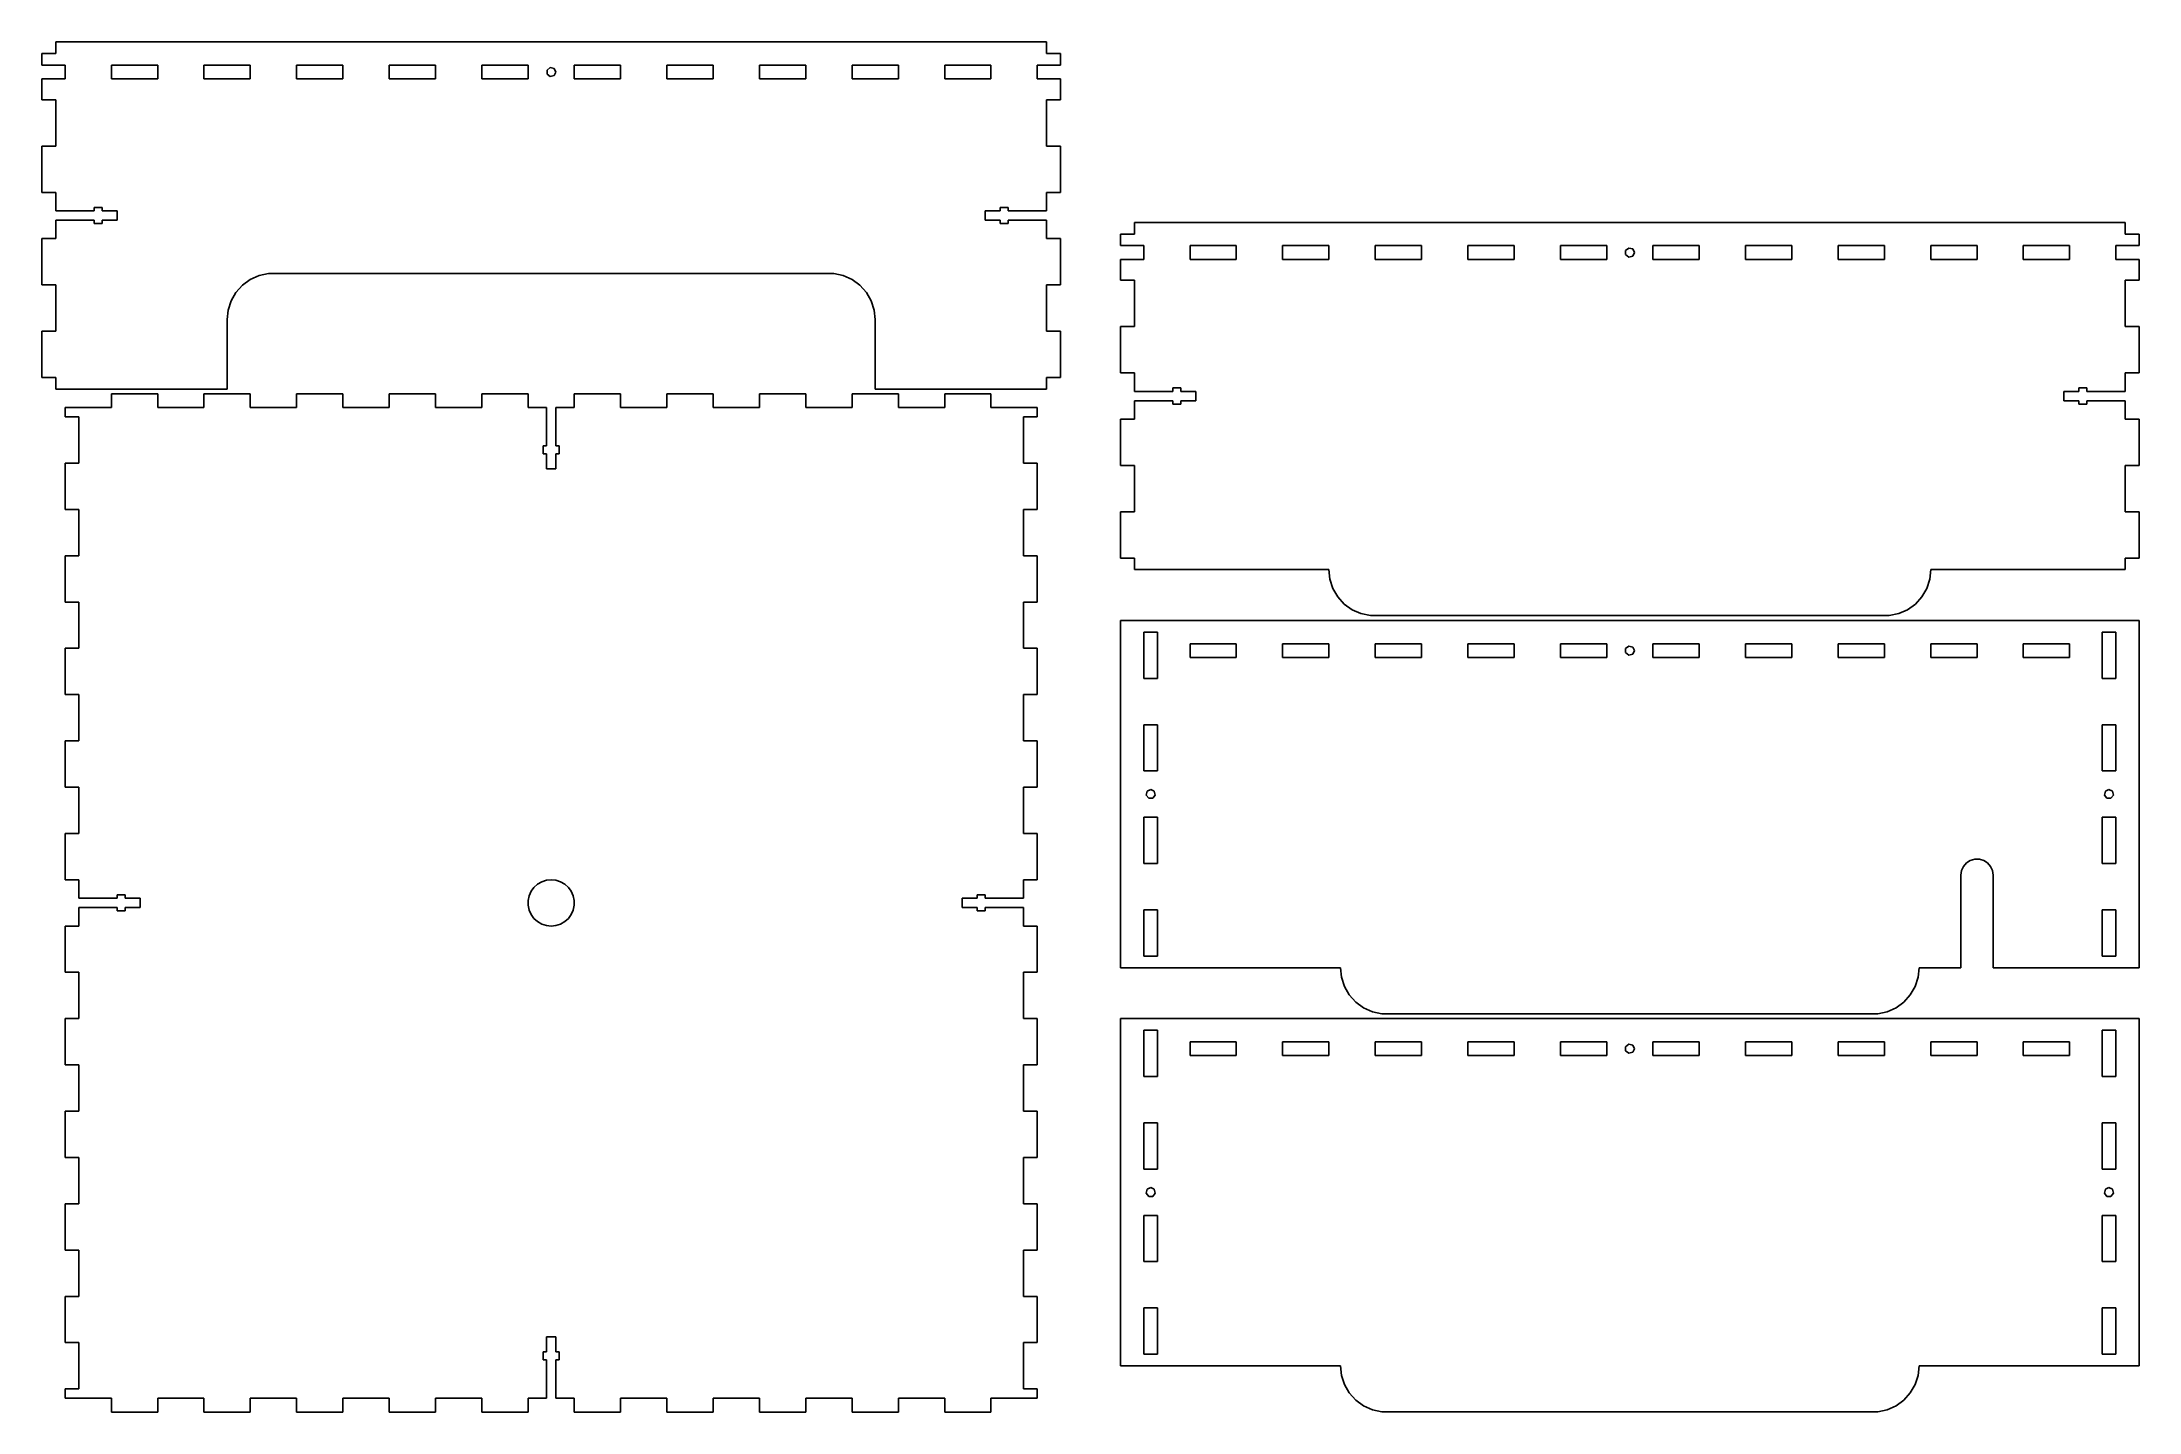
# Model space of a CAD drawing. Header units: metres. Extents: x -686 to 220, y 0 to 592.
import ezdxf

# ---------------------------------------------------------------- set-up
doc = ezdxf.new("R2010")
doc.units = ezdxf.units.M

msp = doc.modelspace()

# ---------------------------------------------------------------- linework, layer by layer
for p, q in [((-252, 592), (-680, 592)), ((-680, 592), (-680, 587)), ((-252, 587), (-252, 592)), ((-680, 587), (-686, 587)), ((-686, 587), (-686, 582)), ((-686, 582), (-676, 582)), ((-676, 582), (-676, 576)), ((-656, 576), (-656, 582)), ((-656, 582), (-636, 582)), ((-636, 582), (-636, 576)), ((-616, 576), (-616, 582)), ((-616, 582), (-596, 582)), ((-596, 582), (-596, 576)), ((-576, 576), (-576, 582)), ((-576, 582), (-556, 582)), ((-556, 582), (-556, 576)), ((-536, 576), (-536, 582)), ((-536, 582), (-516, 582)), ((-516, 582), (-516, 576)), ((-496, 576), (-496, 582)), ((-496, 582), (-476, 582)), ((-476, 582), (-476, 576)), ((-467.802, 579.868), (-466.445, 580.95)), ((-467.802, 578.132), (-467.802, 579.868)), ((-466.445, 580.95), (-464.753, 580.564)), ((-464.753, 580.564), (-464, 579)), ((-456, 576), (-456, 582)), ((-456, 582), (-436, 582)), ((-436, 582), (-436, 576)), ((-416, 576), (-416, 582)), ((-416, 582), (-396, 582)), ((-396, 582), (-396, 576)), ((-376, 576), (-376, 582)), ((-376, 582), (-356, 582)), ((-356, 582), (-356, 576)), ((-336, 576), (-336, 582)), ((-336, 582), (-316, 582)), ((-316, 582), (-316, 576)), ((-296, 576), (-296, 582)), ((-296, 582), (-276, 582)), ((-276, 582), (-276, 576)), ((-256, 576), (-256, 582)), ((-256, 582), (-246, 582)), ((-246, 587), (-252, 587)), ((-246, 582), (-246, 587)), ((-676, 576), (-686, 576)), ((-686, 576), (-686, 567)), ((-636, 576), (-656, 576)), ((-596, 576), (-616, 576)), ((-556, 576), (-576, 576)), ((-516, 576), (-536, 576)), ((-476, 576), (-496, 576)), ((-466.445, 577.05), (-467.802, 578.132)), ((-464.753, 577.436), (-466.445, 577.05)), ((-464, 579), (-464.753, 577.436)), ((-436, 576), (-456, 576)), ((-396, 576), (-416, 576)), ((-356, 576), (-376, 576)), ((-316, 576), (-336, 576)), ((-276, 576), (-296, 576)), ((-246, 576), (-256, 576)), ((-246, 567), (-246, 576)), ((-686, 567), (-680, 567)), ((-680, 567), (-680, 547)), ((-252, 547), (-252, 567)), ((-252, 567), (-246, 567)), ((-680, 547), (-686, 547)), ((-686, 547), (-686, 527)), ((-246, 547), (-252, 547)), ((-246, 527), (-246, 547)), ((-686, 527), (-680, 527)), ((-680, 527), (-680, 519)), ((-252, 519), (-252, 527)), ((-252, 527), (-246, 527)), ((-680, 519), (-663.5, 519)), ((-663.5, 519), (-663.5, 520.5)), ((-663.5, 520.5), (-660, 520.5)), ((-660, 520.5), (-660, 519)), ((-660, 519), (-653.5, 519)), ((-653.5, 519), (-653.5, 515)), ((-278.5, 515), (-278.5, 519)), ((-278.5, 519), (-272, 519)), ((-272, 519), (-272, 520.5)), ((-272, 520.5), (-268.5, 520.5)), ((-268.5, 520.5), (-268.5, 519)), ((-268.5, 519), (-252, 519)), ((-663.5, 515), (-680, 515)), ((-680, 515), (-680, 507)), ((-663.5, 513.5), (-663.5, 515)), ((-660, 513.5), (-663.5, 513.5)), ((-653.5, 515), (-660, 515)), ((-660, 515), (-660, 513.5)), ((-272, 515), (-278.5, 515)), ((-272, 513.5), (-272, 515)), ((-268.5, 513.5), (-272, 513.5)), ((-252, 515), (-268.5, 515)), ((-268.5, 515), (-268.5, 513.5)), ((-252, 507), (-252, 515)), ((-214, 509), (-220, 509)), ((-220, 509), (-220, 504)), ((214, 514), (-214, 514)), ((-214, 514), (-214, 509)), ((214, 509), (214, 514)), ((220, 509), (214, 509)), ((220, 504), (220, 509)), ((-680, 507), (-686, 507)), ((-686, 507), (-686, 487)), ((-246, 507), (-252, 507)), ((-246, 487), (-246, 507)), ((-220, 504), (-210, 504)), ((-210, 504), (-210, 498)), ((-190, 498), (-190, 504)), ((-190, 504), (-170, 504)), ((-170, 504), (-170, 498)), ((-150, 498), (-150, 504)), ((-150, 504), (-130, 504)), ((-130, 504), (-130, 498)), ((-110, 498), (-110, 504)), ((-110, 504), (-90, 504)), ((-90, 504), (-90, 498)), ((-70, 498), (-70, 504)), ((-70, 504), (-50, 504)), ((-50, 504), (-50, 498)), ((-30, 498), (-30, 504)), ((-30, 504), (-10, 504)), ((-10, 504), (-10, 498)), ((-1.80194, 501.868), (-0.44505, 502.95)), ((-1.80194, 500.132), (-1.80194, 501.868)), ((-0.44505, 499.05), (-1.80194, 500.132)), ((-0.44505, 502.95), (1.24698, 502.564)), ((1.24698, 499.436), (-0.44505, 499.05)), ((1.24698, 502.564), (2, 501)), ((2, 501), (1.24698, 499.436)), ((10, 498), (10, 504)), ((10, 504), (30, 504)), ((30, 504), (30, 498)), ((50, 498), (50, 504)), ((50, 504), (70, 504)), ((70, 504), (70, 498)), ((90, 498), (90, 504)), ((90, 504), (110, 504)), ((110, 504), (110, 498)), ((130, 498), (130, 504)), ((130, 504), (150, 504)), ((150, 504), (150, 498)), ((170, 498), (170, 504)), ((170, 504), (190, 504)), ((190, 504), (190, 498)), ((210, 498), (210, 504)), ((210, 504), (220, 504)), ((-599.383, 486.863), (-596, 489.32)), ((-596, 489.32), (-592.18, 491.021)), ((-592.18, 491.021), (-588.091, 491.89)), ((-588.091, 491.89), (-343.909, 491.89)), ((-343.909, 491.89), (-339.82, 491.021)), ((-339.82, 491.021), (-336, 489.32)), ((-336, 489.32), (-332.617, 486.863)), ((-210, 498), (-220, 498)), ((-220, 498), (-220, 489)), ((-170, 498), (-190, 498)), ((-130, 498), (-150, 498)), ((-90, 498), (-110, 498)), ((-50, 498), (-70, 498)), ((-10, 498), (-30, 498)), ((30, 498), (10, 498)), ((70, 498), (50, 498)), ((110, 498), (90, 498)), ((150, 498), (130, 498)), ((190, 498), (170, 498)), ((220, 498), (210, 498)), ((220, 489), (220, 498)), ((-686, 487), (-680, 487)), ((-680, 487), (-680, 467)), ((-604.271, 480.135), (-602.18, 483.756)), ((-602.18, 483.756), (-599.383, 486.863)), ((-332.617, 486.863), (-329.82, 483.756)), ((-329.82, 483.756), (-327.729, 480.135)), ((-252, 467), (-252, 487)), ((-252, 487), (-246, 487)), ((-220, 489), (-214, 489)), ((-214, 489), (-214, 469)), ((214, 469), (214, 489)), ((214, 489), (220, 489)), ((-606, 472), (-605.563, 476.158)), ((-606, 442), (-606, 472)), ((-605.563, 476.158), (-604.271, 480.135)), ((-327.729, 480.135), (-326.437, 476.158)), ((-326.437, 476.158), (-326, 472)), ((-326, 472), (-326, 442)), ((-680, 467), (-686, 467)), ((-686, 467), (-686, 447)), ((-246, 467), (-252, 467)), ((-246, 447), (-246, 467)), ((-214, 469), (-220, 469)), ((-220, 469), (-220, 449)), ((220, 469), (214, 469)), ((220, 449), (220, 469)), ((-686, 447), (-680, 447)), ((-680, 447), (-680, 442)), ((-252, 442), (-252, 447)), ((-252, 447), (-246, 447)), ((-220, 449), (-214, 449)), ((-214, 449), (-214, 441)), ((214, 441), (214, 449)), ((214, 449), (220, 449)), ((-680, 442), (-606, 442)), ((-636, 440), (-656, 440)), ((-656, 440), (-656, 434)), ((-636, 434), (-636, 440)), ((-596, 440), (-616, 440)), ((-616, 440), (-616, 434)), ((-596, 434), (-596, 440)), ((-556, 440), (-576, 440)), ((-576, 440), (-576, 434)), ((-556, 434), (-556, 440)), ((-516, 440), (-536, 440)), ((-536, 440), (-536, 434)), ((-516, 434), (-516, 440)), ((-476, 440), (-496, 440)), ((-496, 440), (-496, 434)), ((-476, 434), (-476, 440)), ((-436, 440), (-456, 440)), ((-456, 440), (-456, 434)), ((-436, 434), (-436, 440)), ((-396, 440), (-416, 440)), ((-416, 440), (-416, 434)), ((-396, 434), (-396, 440)), ((-356, 440), (-376, 440)), ((-376, 440), (-376, 434)), ((-356, 434), (-356, 440)), ((-316, 440), (-336, 440)), ((-336, 440), (-336, 434)), ((-326, 442), (-252, 442)), ((-316, 434), (-316, 440)), ((-276, 440), (-296, 440)), ((-296, 440), (-296, 434)), ((-276, 434), (-276, 440)), ((-214, 441), (-197.5, 441)), ((-197.5, 437), (-214, 437)), ((-214, 437), (-214, 429)), ((-197.5, 441), (-197.5, 442.5)), ((-197.5, 442.5), (-194, 442.5)), ((-197.5, 435.5), (-197.5, 437)), ((-194, 435.5), (-197.5, 435.5)), ((-194, 442.5), (-194, 441)), ((-194, 441), (-187.5, 441)), ((-187.5, 437), (-194, 437)), ((-194, 437), (-194, 435.5)), ((-187.5, 441), (-187.5, 437)), ((187.5, 437), (187.5, 441)), ((187.5, 441), (194, 441)), ((194, 437), (187.5, 437)), ((194, 441), (194, 442.5)), ((194, 442.5), (197.5, 442.5)), ((194, 435.5), (194, 437)), ((197.5, 435.5), (194, 435.5)), ((197.5, 442.5), (197.5, 441)), ((197.5, 441), (214, 441)), ((214, 437), (197.5, 437)), ((197.5, 437), (197.5, 435.5)), ((214, 429), (214, 437)), ((-656, 434), (-676, 434)), ((-676, 434), (-676, 430)), ((-676, 430), (-670, 430)), ((-670, 430), (-670, 410)), ((-616, 434), (-636, 434)), ((-576, 434), (-596, 434)), ((-536, 434), (-556, 434)), ((-496, 434), (-516, 434)), ((-468, 434), (-476, 434)), ((-468, 417.5), (-468, 434)), ((-456, 434), (-464, 434)), ((-464, 434), (-464, 417.5)), ((-416, 434), (-436, 434)), ((-376, 434), (-396, 434)), ((-336, 434), (-356, 434)), ((-296, 434), (-316, 434)), ((-256, 434), (-276, 434)), ((-262, 410), (-262, 430)), ((-262, 430), (-256, 430)), ((-256, 430), (-256, 434)), ((-214, 429), (-220, 429)), ((-220, 429), (-220, 409)), ((220, 429), (214, 429)), ((220, 409), (220, 429)), ((-469.5, 414), (-469.5, 417.5)), ((-469.5, 417.5), (-468, 417.5)), ((-464, 417.5), (-462.5, 417.5)), ((-462.5, 417.5), (-462.5, 414)), ((-670, 410), (-676, 410)), ((-676, 410), (-676, 390)), ((-468, 414), (-469.5, 414)), ((-468, 407.5), (-468, 414)), ((-462.5, 414), (-464, 414)), ((-464, 414), (-464, 407.5)), ((-256, 410), (-262, 410)), ((-256, 390), (-256, 410)), ((-220, 409), (-214, 409)), ((-214, 409), (-214, 389)), ((214, 389), (214, 409)), ((214, 409), (220, 409)), ((-464, 407.5), (-468, 407.5)), ((-676, 390), (-670, 390)), ((-670, 390), (-670, 370)), ((-262, 370), (-262, 390)), ((-262, 390), (-256, 390)), ((-214, 389), (-220, 389)), ((-220, 389), (-220, 369)), ((220, 389), (214, 389)), ((220, 369), (220, 389)), ((-670, 370), (-676, 370)), ((-676, 370), (-676, 350)), ((-256, 370), (-262, 370)), ((-256, 350), (-256, 370)), ((-220, 369), (-214, 369)), ((-214, 369), (-214, 364)), ((-214, 364), (-130, 364)), ((-130, 364), (-129.563, 359.842)), ((129.563, 359.842), (130, 364)), ((130, 364), (214, 364)), ((214, 364), (214, 369)), ((214, 369), (220, 369)), ((-129.563, 359.842), (-128.271, 355.865)), ((-128.271, 355.865), (-126.18, 352.244)), ((126.18, 352.244), (128.271, 355.865)), ((128.271, 355.865), (129.563, 359.842)), ((-676, 350), (-670, 350)), ((-670, 350), (-670, 330)), ((-262, 330), (-262, 350)), ((-262, 350), (-256, 350)), ((-126.18, 352.244), (-123.383, 349.137)), ((-123.383, 349.137), (-120, 346.68)), ((-120, 346.68), (-116.18, 344.979)), ((-116.18, 344.979), (-112.091, 344.11)), ((112.091, 344.11), (116.18, 344.979)), ((116.18, 344.979), (120, 346.68)), ((120, 346.68), (123.383, 349.137)), ((123.383, 349.137), (126.18, 352.244)), ((220, 342), (-220, 342)), ((-220, 342), (-220, 192)), ((-210, 317), (-210, 337)), ((-210, 337), (-204, 337)), ((-204, 337), (-204, 317)), ((-112.091, 344.11), (112.091, 344.11)), ((204, 317), (204, 337)), ((204, 337), (210, 337)), ((210, 337), (210, 317)), ((220, 192), (220, 342)), ((-670, 330), (-676, 330)), ((-676, 330), (-676, 310)), ((-256, 330), (-262, 330)), ((-256, 310), (-256, 330)), ((-190, 326), (-190, 332)), ((-190, 332), (-170, 332)), ((-170, 332), (-170, 326)), ((-150, 326), (-150, 332)), ((-150, 332), (-130, 332)), ((-130, 332), (-130, 326)), ((-110, 326), (-110, 332)), ((-110, 332), (-90, 332)), ((-90, 332), (-90, 326)), ((-70, 326), (-70, 332)), ((-70, 332), (-50, 332)), ((-50, 332), (-50, 326)), ((-30, 326), (-30, 332)), ((-30, 332), (-10, 332)), ((-10, 332), (-10, 326)), ((-1.80194, 329.868), (-0.44505, 330.95)), ((-1.80194, 328.132), (-1.80194, 329.868)), ((-0.44505, 327.05), (-1.80194, 328.132)), ((-0.44505, 330.95), (1.24698, 330.564)), ((1.24698, 327.436), (-0.44505, 327.05)), ((1.24698, 330.564), (2, 329)), ((2, 329), (1.24698, 327.436)), ((10, 326), (10, 332)), ((10, 332), (30, 332)), ((30, 332), (30, 326)), ((50, 326), (50, 332)), ((50, 332), (70, 332)), ((70, 332), (70, 326)), ((90, 326), (90, 332)), ((90, 332), (110, 332)), ((110, 332), (110, 326)), ((130, 326), (130, 332)), ((130, 332), (150, 332)), ((150, 332), (150, 326)), ((170, 326), (170, 332)), ((170, 332), (190, 332)), ((190, 332), (190, 326)), ((-170, 326), (-190, 326)), ((-130, 326), (-150, 326)), ((-90, 326), (-110, 326)), ((-50, 326), (-70, 326)), ((-10, 326), (-30, 326)), ((30, 326), (10, 326)), ((70, 326), (50, 326)), ((110, 326), (90, 326)), ((150, 326), (130, 326)), ((190, 326), (170, 326)), ((-676, 310), (-670, 310)), ((-670, 310), (-670, 290)), ((-262, 290), (-262, 310)), ((-262, 310), (-256, 310)), ((-204, 317), (-210, 317)), ((210, 317), (204, 317)), ((-670, 290), (-676, 290)), ((-676, 290), (-676, 270)), ((-256, 290), (-262, 290)), ((-256, 270), (-256, 290)), ((-210, 277), (-210, 297)), ((-210, 297), (-204, 297)), ((-204, 297), (-204, 277)), ((204, 277), (204, 297)), ((204, 297), (210, 297)), ((210, 297), (210, 277)), ((-204, 277), (-210, 277)), ((210, 277), (204, 277)), ((-676, 270), (-670, 270)), ((-670, 270), (-670, 250)), ((-262, 250), (-262, 270)), ((-262, 270), (-256, 270)), ((-208.95, 266.555), (-208.564, 268.247)), ((-207.868, 265.198), (-208.95, 266.555)), ((-208.564, 268.247), (-207, 269)), ((-206.132, 265.198), (-207.868, 265.198)), ((-207, 269), (-205.436, 268.247)), ((-205.05, 266.555), (-206.132, 265.198)), ((-205.436, 268.247), (-205.05, 266.555)), ((205.05, 266.555), (205.436, 268.247)), ((206.132, 265.198), (205.05, 266.555)), ((205.436, 268.247), (207, 269)), ((207.868, 265.198), (206.132, 265.198)), ((207, 269), (208.564, 268.247)), ((208.95, 266.555), (207.868, 265.198)), ((208.564, 268.247), (208.95, 266.555)), ((-210, 237), (-210, 257)), ((-210, 257), (-204, 257)), ((-204, 257), (-204, 237)), ((204, 237), (204, 257)), ((204, 257), (210, 257)), ((210, 257), (210, 237)), ((-670, 250), (-676, 250)), ((-676, 250), (-676, 230)), ((-256, 250), (-262, 250)), ((-256, 230), (-256, 250)), ((-204, 237), (-210, 237)), ((143.284, 233.972), (144.111, 235.784)), ((144.111, 235.784), (145.416, 237.29)), ((145.416, 237.29), (147.092, 238.367)), ((147.092, 238.367), (149.004, 238.929)), ((149.004, 238.929), (150.996, 238.929)), ((150.996, 238.929), (152.908, 238.367)), ((152.908, 238.367), (154.584, 237.29)), ((154.584, 237.29), (155.889, 235.784)), ((155.889, 235.784), (156.716, 233.972)), ((210, 237), (204, 237)), ((-676, 230), (-670, 230)), ((-670, 230), (-670, 222)), ((-474.66, 225), (-473.431, 226.691)), ((-473.431, 226.691), (-471.878, 228.09)), ((-471.878, 228.09), (-470.067, 229.135)), ((-470.067, 229.135), (-468.079, 229.781)), ((-468.079, 229.781), (-466, 230)), ((-466, 230), (-463.921, 229.781)), ((-463.921, 229.781), (-461.933, 229.135)), ((-461.933, 229.135), (-460.122, 228.09)), ((-460.122, 228.09), (-458.569, 226.691)), ((-458.569, 226.691), (-457.34, 225)), ((-262, 222), (-262, 230)), ((-262, 230), (-256, 230)), ((143, 232), (143.284, 233.972)), ((143, 192), (143, 232)), ((156.716, 233.972), (157, 232)), ((157, 232), (157, 192)), ((-670, 222), (-653.5, 222)), ((-653.5, 218), (-670, 218)), ((-670, 218), (-670, 210)), ((-653.5, 222), (-653.5, 223.5)), ((-653.5, 223.5), (-650, 223.5)), ((-653.5, 216.5), (-653.5, 218)), ((-650, 223.5), (-650, 222)), ((-650, 222), (-643.5, 222)), ((-643.5, 218), (-650, 218)), ((-650, 218), (-650, 216.5)), ((-643.5, 222), (-643.5, 218)), ((-475.945, 221.045), (-475.511, 223.09)), ((-475.945, 218.955), (-475.945, 221.045)), ((-475.511, 216.91), (-475.945, 218.955)), ((-475.511, 223.09), (-474.66, 225)), ((-457.34, 225), (-456.489, 223.09)), ((-456.489, 223.09), (-456.055, 221.045)), ((-456.055, 218.955), (-456.489, 216.91)), ((-456.055, 221.045), (-456.055, 218.955)), ((-288.5, 218), (-288.5, 222)), ((-288.5, 222), (-282, 222)), ((-282, 218), (-288.5, 218)), ((-282, 222), (-282, 223.5)), ((-282, 223.5), (-278.5, 223.5)), ((-282, 216.5), (-282, 218)), ((-278.5, 223.5), (-278.5, 222)), ((-278.5, 222), (-262, 222)), ((-262, 218), (-278.5, 218)), ((-278.5, 218), (-278.5, 216.5)), ((-262, 210), (-262, 218)), ((-670, 210), (-676, 210)), ((-676, 210), (-676, 190)), ((-650, 216.5), (-653.5, 216.5)), ((-474.66, 215), (-475.511, 216.91)), ((-473.431, 213.309), (-474.66, 215)), ((-471.878, 211.91), (-473.431, 213.309)), ((-470.067, 210.865), (-471.878, 211.91)), ((-468.079, 210.219), (-470.067, 210.865)), ((-466, 210), (-468.079, 210.219)), ((-463.921, 210.219), (-466, 210)), ((-461.933, 210.865), (-463.921, 210.219)), ((-460.122, 211.91), (-461.933, 210.865)), ((-458.569, 213.309), (-460.122, 211.91)), ((-457.34, 215), (-458.569, 213.309)), ((-456.489, 216.91), (-457.34, 215)), ((-278.5, 216.5), (-282, 216.5)), ((-256, 210), (-262, 210)), ((-256, 190), (-256, 210)), ((-210, 197), (-210, 217)), ((-210, 217), (-204, 217)), ((-204, 217), (-204, 197)), ((204, 197), (204, 217)), ((204, 217), (210, 217)), ((210, 217), (210, 197)), ((-220, 192), (-125, 192)), ((-204, 197), (-210, 197)), ((-125, 192), (-124.563, 187.842)), ((124.563, 187.842), (125, 192)), ((125, 192), (143, 192)), ((157, 192), (220, 192)), ((210, 197), (204, 197)), ((-676, 190), (-670, 190)), ((-670, 190), (-670, 170)), ((-262, 170), (-262, 190)), ((-262, 190), (-256, 190)), ((-124.563, 187.842), (-123.271, 183.865)), ((-123.271, 183.865), (-121.18, 180.244)), ((121.18, 180.244), (123.271, 183.865)), ((123.271, 183.865), (124.563, 187.842)), ((-121.18, 180.244), (-118.383, 177.137)), ((-118.383, 177.137), (-115, 174.68)), ((-115, 174.68), (-111.18, 172.979)), ((-111.18, 172.979), (-107.091, 172.11)), ((107.091, 172.11), (111.18, 172.979)), ((111.18, 172.979), (115, 174.68)), ((115, 174.68), (118.383, 177.137)), ((118.383, 177.137), (121.18, 180.244)), ((-670, 170), (-676, 170)), ((-676, 170), (-676, 150)), ((-256, 170), (-262, 170)), ((-256, 150), (-256, 170)), ((220, 170), (-220, 170)), ((-220, 170), (-220, 20)), ((-210, 145), (-210, 165)), ((-210, 165), (-204, 165)), ((-204, 165), (-204, 145)), ((-107.091, 172.11), (107.091, 172.11)), ((204, 145), (204, 165)), ((204, 165), (210, 165)), ((210, 165), (210, 145)), ((220, 20), (220, 170)), ((-190, 154), (-190, 160)), ((-190, 160), (-170, 160)), ((-170, 160), (-170, 154)), ((-150, 154), (-150, 160)), ((-150, 160), (-130, 160)), ((-130, 160), (-130, 154)), ((-110, 154), (-110, 160)), ((-110, 160), (-90, 160)), ((-90, 160), (-90, 154)), ((-70, 154), (-70, 160)), ((-70, 160), (-50, 160)), ((-50, 160), (-50, 154)), ((-30, 154), (-30, 160)), ((-30, 160), (-10, 160)), ((-10, 160), (-10, 154)), ((-1.80194, 157.868), (-0.44505, 158.95)), ((-1.80194, 156.132), (-1.80194, 157.868)), ((-0.44505, 155.05), (-1.80194, 156.132)), ((-0.44505, 158.95), (1.24698, 158.564)), ((1.24698, 155.436), (-0.44505, 155.05)), ((1.24698, 158.564), (2, 157)), ((2, 157), (1.24698, 155.436)), ((10, 154), (10, 160)), ((10, 160), (30, 160)), ((30, 160), (30, 154)), ((50, 154), (50, 160)), ((50, 160), (70, 160)), ((70, 160), (70, 154)), ((90, 154), (90, 160)), ((90, 160), (110, 160)), ((110, 160), (110, 154)), ((130, 154), (130, 160)), ((130, 160), (150, 160)), ((150, 160), (150, 154)), ((170, 154), (170, 160)), ((170, 160), (190, 160)), ((190, 160), (190, 154)), ((-676, 150), (-670, 150)), ((-670, 150), (-670, 130)), ((-262, 130), (-262, 150)), ((-262, 150), (-256, 150)), ((-204, 145), (-210, 145)), ((-170, 154), (-190, 154)), ((-130, 154), (-150, 154)), ((-90, 154), (-110, 154)), ((-50, 154), (-70, 154)), ((-10, 154), (-30, 154)), ((30, 154), (10, 154)), ((70, 154), (50, 154)), ((110, 154), (90, 154)), ((150, 154), (130, 154)), ((190, 154), (170, 154)), ((210, 145), (204, 145)), ((-670, 130), (-676, 130)), ((-676, 130), (-676, 110)), ((-256, 130), (-262, 130)), ((-256, 110), (-256, 130)), ((-210, 105), (-210, 125)), ((-210, 125), (-204, 125)), ((-204, 125), (-204, 105)), ((204, 105), (204, 125)), ((204, 125), (210, 125)), ((210, 125), (210, 105)), ((-676, 110), (-670, 110)), ((-670, 110), (-670, 90)), ((-262, 90), (-262, 110)), ((-262, 110), (-256, 110)), ((-204, 105), (-210, 105)), ((210, 105), (204, 105)), ((-208.95, 94.5549), (-208.564, 96.247)), ((-207.868, 93.1981), (-208.95, 94.5549)), ((-208.564, 96.247), (-207, 97)), ((-206.132, 93.1981), (-207.868, 93.1981)), ((-207, 97), (-205.436, 96.247)), ((-205.05, 94.5549), (-206.132, 93.1981)), ((-205.436, 96.247), (-205.05, 94.5549)), ((205.05, 94.5549), (205.436, 96.247)), ((206.132, 93.1981), (205.05, 94.5549)), ((205.436, 96.247), (207, 97)), ((207.868, 93.1981), (206.132, 93.1981)), ((207, 97), (208.564, 96.247)), ((208.95, 94.5549), (207.868, 93.1981)), ((208.564, 96.247), (208.95, 94.5549)), ((-670, 90), (-676, 90)), ((-676, 90), (-676, 70)), ((-256, 90), (-262, 90)), ((-256, 70), (-256, 90)), ((-210, 65), (-210, 85)), ((-210, 85), (-204, 85)), ((-204, 85), (-204, 65)), ((204, 65), (204, 85)), ((204, 85), (210, 85)), ((210, 85), (210, 65)), ((-676, 70), (-670, 70)), ((-670, 70), (-670, 50)), ((-262, 50), (-262, 70)), ((-262, 70), (-256, 70)), ((-204, 65), (-210, 65)), ((210, 65), (204, 65)), ((-670, 50), (-676, 50)), ((-676, 50), (-676, 30)), ((-256, 50), (-262, 50)), ((-256, 30), (-256, 50)), ((-210, 25), (-210, 45)), ((-210, 45), (-204, 45)), ((-204, 45), (-204, 25)), ((204, 25), (204, 45)), ((204, 45), (210, 45)), ((210, 45), (210, 25)), ((-676, 30), (-670, 30)), ((-670, 30), (-670, 10)), ((-468, 26), (-468, 32.5)), ((-468, 32.5), (-464, 32.5)), ((-464, 32.5), (-464, 26)), ((-262, 9.99998), (-262, 30)), ((-262, 30), (-256, 30)), ((-469.5, 22.5), (-469.5, 26)), ((-469.5, 26), (-468, 26)), ((-468, 22.5), (-469.5, 22.5)), ((-468, 6.00002), (-468, 22.5)), ((-464, 26), (-462.5, 26)), ((-462.5, 22.5), (-464, 22.5)), ((-464, 22.5), (-464, 6.00002)), ((-462.5, 26), (-462.5, 22.5)), ((-220, 20), (-125, 20)), ((-204, 25), (-210, 25)), ((-125, 20), (-124.563, 15.8418)), ((124.563, 15.8418), (125, 20)), ((125, 20), (220, 20)), ((210, 25), (204, 25)), ((-670, 10), (-676, 10)), ((-676, 10), (-676, 6)), ((-256, 9.99998), (-262, 9.99998)), ((-256, 6), (-256, 9.99998)), ((-124.563, 15.8418), (-123.271, 11.8653)), ((-123.271, 11.8653), (-121.18, 8.24431)), ((121.18, 8.24431), (123.271, 11.8653)), ((123.271, 11.8653), (124.563, 15.8418)), ((-676, 6), (-656, 6)), ((-656, 6), (-656, 0)), ((-656, 0), (-636, 0)), ((-636, 6), (-616, 6)), ((-636, 0), (-636, 6)), ((-616, 6), (-616, 0)), ((-616, 0), (-596, 0)), ((-596, 0), (-596, 6.00002)), ((-596, 6.00002), (-576, 6.00002)), ((-576, 6.00002), (-576, 0)), ((-576, 0), (-556, 0)), ((-556, 0), (-556, 6.00002)), ((-556, 6.00002), (-536, 6.00002)), ((-536, 6.00002), (-536, 0)), ((-536, 0), (-516, 0)), ((-516, 0), (-516, 6.00002)), ((-516, 6.00002), (-496, 6.00002)), ((-496, 6.00002), (-496, 0)), ((-496, 0), (-476, 0)), ((-476, 0), (-476, 6.00002)), ((-476, 6.00002), (-468, 6.00002)), ((-464, 6.00002), (-456, 6.00002)), ((-456, 6.00002), (-456, 0)), ((-456, 0), (-436, 0)), ((-436, 0), (-436, 6.00002)), ((-436, 6.00002), (-416, 6.00002)), ((-416, 6.00002), (-416, 0)), ((-416, 0), (-396, 0)), ((-396, 0), (-396, 6)), ((-396, 6), (-376, 6)), ((-376, 6), (-376, 0)), ((-376, 0), (-356, 0)), ((-356, 0), (-356, 6)), ((-356, 6), (-336, 6)), ((-336, 6), (-336, 0)), ((-336, 0), (-316, 0)), ((-316, 0), (-316, 6)), ((-316, 6), (-296, 6)), ((-296, 6), (-296, 0)), ((-296, 0), (-276, 0)), ((-276, 0), (-276, 6)), ((-276, 6), (-256, 6)), ((-121.18, 8.24431), (-118.383, 5.13712)), ((-118.383, 5.13712), (-115, 2.6795)), ((-115, 2.6795), (-111.18, 0.97888)), ((-111.18, 0.97888), (-107.091, 0.10957)), ((-107.091, 0.10957), (107.091, 0.10957)), ((107.091, 0.10957), (111.18, 0.97888)), ((111.18, 0.97888), (115, 2.6795)), ((115, 2.6795), (118.383, 5.13712)), ((118.383, 5.13712), (121.18, 8.24431))]:
    msp.add_line(p, q)

doc.saveas('drawing.dxf')
